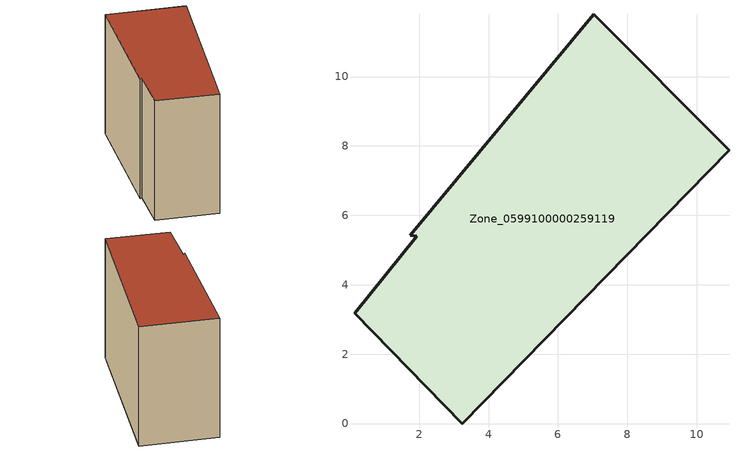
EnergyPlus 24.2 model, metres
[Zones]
Zone_0599100000259119
 floor ground (C_G): 10.93,7.87 3.25,0 0.14,3.17 1.94,5.39 1.75,5.42 7.04,11.79 z0
 wall outside (C_F): 10.93,7.87 7.04,11.79 1.75,5.42 1.94,5.39 0.14,3.17 3.25,0 10.93,7.87 z0:9.54
 roof outside (C_R): 3.25,0 10.93,7.87 7.04,11.79 1.75,5.42 1.94,5.39 0.14,3.17 z9.54
[BUILDING]
Pand.0599100000259119: North Axis=0; Terrain=City; Loads Convergence Tolerance Value=0.04; Temperature Convergence Tolerance Value=0.4; Solar Distribution=FullExterior; Maximum Number of Warmup Days=25; Minimum Number of Warmup Days=1
[Site:Location]
Rotterdam.The.Hague.AP_ZH_NLD Design_Conditions: Latitude=51.96; Longitude=4.45; Time Zone=1; Elevation=-4.5
[SITE:GROUNDTEMPERATURE:BUILDINGSURFACE]
18, 18, 18, 18, 18, 18, 18, 18, 18, 18, 18, 18
[MATERIAL] Thermal Absorptance=0.9; Solar Absorptance=0.7; Visible Absorptance=0.7
Name | Roughness | Thickness | Conductivity | Density | Specific Heat
G.TC.1946 | MediumSmooth | 0.15 | 1 | 540 | 1210
F.TC.1946 | Rough | 0.3 | 0.857143 | 1920 | 840
R.TC.1946 | MediumRough | 0.2 | 0.909091 | 1500 | 1000
[CONSTRUCTION]
C_G: G.TC.1946
C_F: F.TC.1946
C_R: R.TC.1946
[ZONE]
Zone_0599100000259119: Type=1; Multiplier=1; Ceiling Height=Autocalculate; Volume=Autocalculate; Floor Area=autocalculate; Part of Total Floor Area=Yes
[ZONEINFILTRATION:DESIGNFLOWRATE]
Infil_Zone_0599100000259119: Zone or ZoneList or Space or SpaceList=Zone_0599100000259119; Schedule=AlwaysOn; Design Flow Rate Calculation Method=Flow/Area; Flow Rate per Floor Area=0.003; Constant Term Coefficient=1; Temperature Term Coefficient=0; Velocity Term Coefficient=0; Velocity Squared Term Coefficient=0
[HVACTEMPLATE:ZONE:IDEALLOADSAIRSYSTEM]
Zone_0599100000259119: Maximum Heating Supply Air Temperature=50; Minimum Cooling Supply Air Temperature=13; Maximum Heating Supply Air Humidity Ratio=0.0156; Minimum Cooling Supply Air Humidity Ratio=0.0077; Heating Limit=NoLimit; Cooling Limit=NoLimit; Dehumidification Control Type=ConstantSensibleHeatRatio; Cooling Sensible Heat Ratio=0.7; Dehumidification Setpoint=60; Humidification Control Type=None; Humidification Setpoint=30; Outdoor Air Method=None; Outdoor Air Flow Rate per Person=0.00944; Outdoor Air Flow Rate per Zone Floor Area=0; Outdoor Air Flow Rate per Zone=0; Demand Controlled Ventilation Type=None; Outdoor Air Economizer Type=NoEconomizer; Heat Recovery Type=None; Sensible Heat Recovery Effectiveness=0.7; Latent Heat Recovery Effectiveness=0.65
[ZONECONTROL:THERMOSTAT]
ThermostatControl_Zone_0599100000259119: Zone or ZoneList=Zone_0599100000259119; Control Type Schedule=DualSetpointControlType; Control 1=Thermostat_Zone_0599100000259119; Temperature Difference Between Cutout And Setpoint=0
[THERMOSTATSETPOINT:DUALSETPOINT]
Thermostat_Zone_0599100000259119: Heating Setpoint Temperature Schedule=HeatingSetpoint_Zone_0599100000259119; Cooling Setpoint Temperature Schedule=CoolingSetpoint_Zone_0599100000259119
[SCHEDULE:COMPACT]
HeatingSetpoint_Zone_0599100000259119: Through: 12/31, For: AllDays, Until: 24:00, 21
CoolingSetpoint_Zone_0599100000259119: Through: 12/31, For: AllDays, Until: 24:00, 24
DualSetpointControlType: Through: 12/31, For: AllDays, Until: 24:00, 4
AlwaysOn: Through: 12/31, For: AllDays, Until: 24:00, 1
